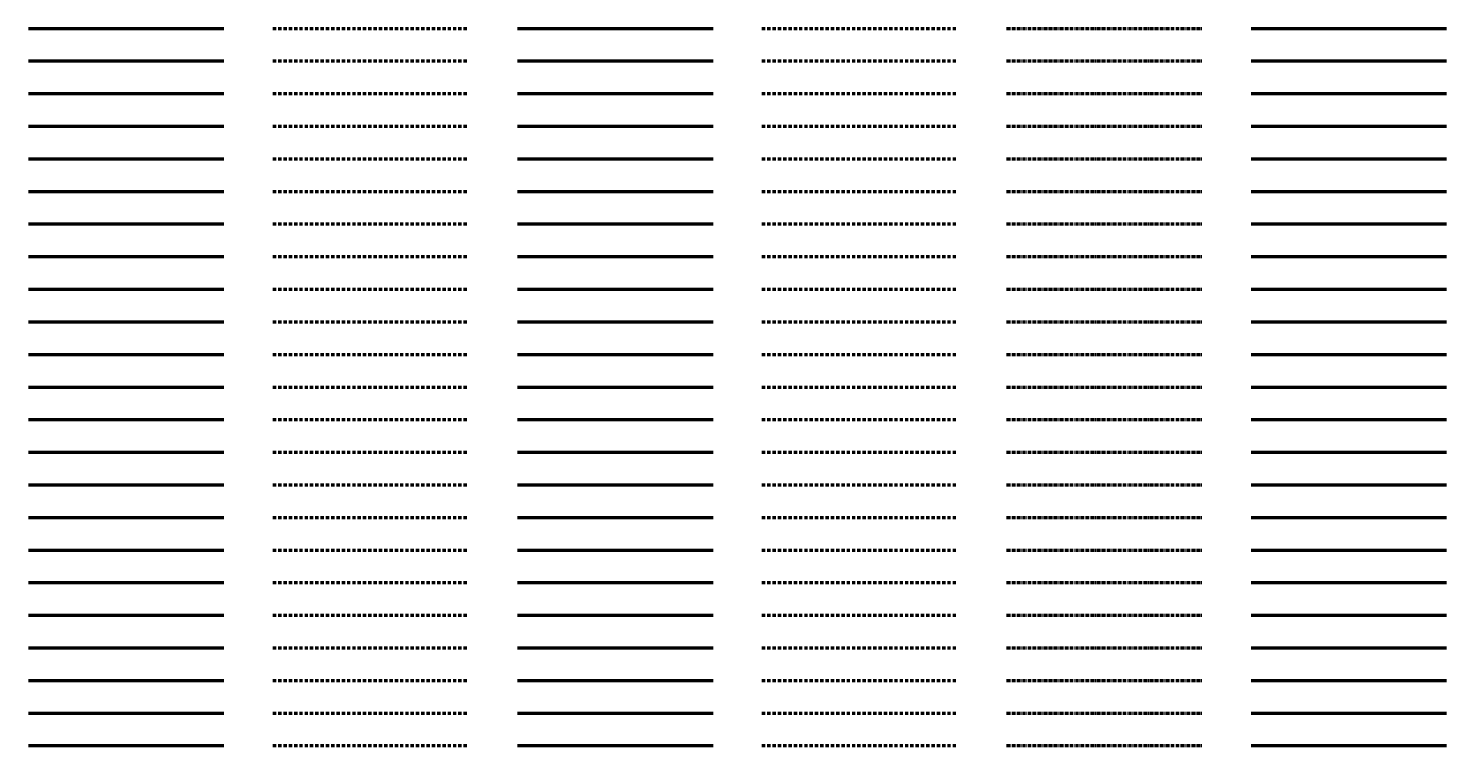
# Model space of a CAD drawing. Header units: metres. Extents: x -170 to 2070, y -13 to 14380.
# Drawn here: x 150 to 1020, y 10340 to 10780 of the extents above; entities that cross this region are included whole.
import ezdxf
from ezdxf.lldxf.tags import DXFTag

# ---------------------------------------------------------------- set-up
doc = ezdxf.new("R2010")
doc.units = ezdxf.units.M
doc.linetypes.add('KL-SO', pattern=[3.25, 2, -1.25])
doc.linetypes.add('KL-VERLATEN-SO', pattern=[3.25, 2, -0.5, 0.25, -0.5])
for name, color, linetype, lineweight in [('B-OI-KL-ET_MS_MANTELBUIS_PVC_125-G', 7, 'Continuous', 70), ('B-OI-KL-ET_MS_MANTELBUIS_PVC_125-RESERVE-G', 7, 'KL-RESERVE-SO', 70), ('B-OI-KL-ET_MS_MANTELBUIS_PVC_125-VERLATEN-G', 7, 'KL-VERLATEN-SO', 70), ('B-OI-KL-ET_MS_MANTELBUIS_PVC_150-G', 7, 'Continuous', 70), ('B-OI-KL-ET_MS_MANTELBUIS_PVC_150-RESERVE-G', 7, 'KL-RESERVE-SO', 70), ('B-OI-KL-ET_MS_MANTELBUIS_PVC_150-VERLATEN-G', 7, 'KL-VERLATEN-SO', 70), ('B-OI-KL-ET_MS_MANTELBUIS_PVC_160-G', 7, 'Continuous', 70), ('B-OI-KL-ET_MS_MANTELBUIS_PVC_160-RESERVE-G', 7, 'KL-RESERVE-SO', 70), ('B-OI-KL-ET_MS_MANTELBUIS_PVC_160-VERLATEN-G', 7, 'KL-VERLATEN-SO', 70), ('B-OI-KL-ET_MS_MANTELBUIS_PVC_180-G', 7, 'Continuous', 70), ('B-OI-KL-ET_MS_MANTELBUIS_PVC_180-RESERVE-G', 7, 'KL-RESERVE-SO', 70), ('B-OI-KL-ET_MS_MANTELBUIS_PVC_180-VERLATEN-G', 7, 'KL-VERLATEN-SO', 70), ('B-OI-KL-ET_MS_MANTELBUIS_PVC_200-G', 7, 'Continuous', 70), ('B-OI-KL-ET_MS_MANTELBUIS_PVC_200-RESERVE-G', 7, 'KL-RESERVE-SO', 70), ('B-OI-KL-ET_MS_MANTELBUIS_PVC_200-VERLATEN-G', 7, 'KL-VERLATEN-SO', 70), ('B-OI-KL-ET_MS_MANTELBUIS_PVC_225-G', 7, 'Continuous', 70), ('B-OI-KL-ET_MS_MANTELBUIS_PVC_225-RESERVE-G', 7, 'KL-RESERVE-SO', 70), ('B-OI-KL-ET_MS_MANTELBUIS_PVC_225-VERLATEN-G', 7, 'KL-VERLATEN-SO', 70), ('B-OI-KL-ET_MS_MANTELBUIS_PVC_250-G', 7, 'Continuous', 70), ('B-OI-KL-ET_MS_MANTELBUIS_PVC_250-RESERVE-G', 7, 'KL-RESERVE-SO', 70), ('B-OI-KL-ET_MS_MANTELBUIS_PVC_250-VERLATEN-G', 7, 'KL-VERLATEN-SO', 70), ('B-OI-KL-ET_MS_MANTELBUIS_PVC_280-G', 7, 'Continuous', 70), ('B-OI-KL-ET_MS_MANTELBUIS_PVC_280-RESERVE-G', 7, 'KL-RESERVE-SO', 70), ('B-OI-KL-ET_MS_MANTELBUIS_PVC_280-VERLATEN-G', 7, 'KL-VERLATEN-SO', 70), ('B-OI-KL-ET_MS_MANTELBUIS_PVC_300-G', 7, 'Continuous', 70), ('B-OI-KL-ET_MS_MANTELBUIS_PVC_300-RESERVE-G', 7, 'KL-RESERVE-SO', 70), ('B-OI-KL-ET_MS_MANTELBUIS_PVC_300-VERLATEN-G', 7, 'KL-VERLATEN-SO', 70), ('B-OI-KL-ET_MS_MANTELBUIS_PVC_315-G', 7, 'Continuous', 70), ('B-OI-KL-ET_MS_MANTELBUIS_PVC_315-RESERVE-G', 7, 'KL-RESERVE-SO', 70), ('B-OI-KL-ET_MS_MANTELBUIS_PVC_315-VERLATEN-G', 7, 'KL-VERLATEN-SO', 70), ('B-OI-KL-ET_MS_MANTELBUIS_PVC_400-G', 7, 'Continuous', 70), ('B-OI-KL-ET_MS_MANTELBUIS_PVC_400-RESERVE-G', 7, 'KL-RESERVE-SO', 70), ('B-OI-KL-ET_MS_MANTELBUIS_PVC_400-VERLATEN-G', 7, 'KL-VERLATEN-SO', 70), ('B-OI-KL-ET_MS_MANTELBUIS_PVC_50-G', 7, 'Continuous', 70), ('B-OI-KL-ET_MS_MANTELBUIS_PVC_50-RESERVE-G', 7, 'KL-RESERVE-SO', 70), ('B-OI-KL-ET_MS_MANTELBUIS_PVC_50-VERLATEN-G', 7, 'KL-VERLATEN-SO', 70), ('B-OI-KL-ET_MS_MANTELBUIS_PVC_500-G', 7, 'Continuous', 70), ('B-OI-KL-ET_MS_MANTELBUIS_PVC_500-RESERVE-G', 7, 'KL-RESERVE-SO', 70), ('B-OI-KL-ET_MS_MANTELBUIS_PVC_500-VERLATEN-G', 7, 'KL-VERLATEN-SO', 70), ('B-OI-KL-ET_MS_MANTELBUIS_PVC_63-G', 7, 'Continuous', 70), ('B-OI-KL-ET_MS_MANTELBUIS_PVC_63-RESERVE-G', 7, 'KL-RESERVE-SO', 70), ('B-OI-KL-ET_MS_MANTELBUIS_PVC_63-VERLATEN-G', 7, 'KL-VERLATEN-SO', 70), ('B-OI-KL-ET_MS_MANTELBUIS_PVC_75-G', 7, 'Continuous', 70), ('B-OI-KL-ET_MS_MANTELBUIS_PVC_75-RESERVE-G', 7, 'KL-RESERVE-SO', 70), ('B-OI-KL-ET_MS_MANTELBUIS_PVC_75-VERLATEN-G', 7, 'KL-VERLATEN-SO', 70), ('B-OI-KL-ET_MS_MANTELBUIS_PVC_80-G', 7, 'Continuous', 70), ('B-OI-KL-ET_MS_MANTELBUIS_PVC_80-RESERVE-G', 7, 'KL-RESERVE-SO', 70), ('B-OI-KL-ET_MS_MANTELBUIS_PVC_80-VERLATEN-G', 7, 'KL-VERLATEN-SO', 70), ('B-OI-KL-ET_MS_MANTELBUIS_PVC_90-G', 7, 'Continuous', 70), ('B-OI-KL-ET_MS_MANTELBUIS_PVC_90-RESERVE-G', 7, 'KL-RESERVE-SO', 70), ('B-OI-KL-ET_MS_MANTELBUIS_PVC_90-VERLATEN-G', 7, 'KL-VERLATEN-SO', 70), ('B-OI-KL-ET_MS_MANTELBUIS_ST-G', 7, 'Continuous', 70), ('B-OI-KL-ET_MS_MANTELBUIS_ST-RESERVE-G', 7, 'KL-RESERVE-SO', 70), ('B-OI-KL-ET_MS_MANTELBUIS_ST-VERLATEN-G', 7, 'KL-VERLATEN-SO', 70), ('B-OI-KL-ET_MS_MANTELBUIS_ST_100-G', 7, 'Continuous', 70), ('B-OI-KL-ET_MS_MANTELBUIS_ST_100-RESERVE-G', 7, 'KL-RESERVE-SO', 70), ('B-OI-KL-ET_MS_MANTELBUIS_ST_100-VERLATEN-G', 7, 'KL-VERLATEN-SO', 70), ('B-OI-KL-ET_MS_MANTELBUIS_ST_107-G', 7, 'Continuous', 70), ('B-OI-KL-ET_MS_MANTELBUIS_ST_107-RESERVE-G', 7, 'KL-RESERVE-SO', 70), ('B-OI-KL-ET_MS_MANTELBUIS_ST_107-VERLATEN-G', 7, 'KL-VERLATEN-SO', 70), ('B-OI-KL-ET_MS_MANTELBUIS_ST_108-G', 7, 'Continuous', 70), ('B-OI-KL-ET_MS_MANTELBUIS_ST_108-RESERVE-G', 7, 'KL-RESERVE-SO', 70), ('B-OI-KL-ET_MS_MANTELBUIS_ST_108-VERLATEN-G', 7, 'KL-VERLATEN-SO', 70), ('B-OI-KL-ET_MS_MANTELBUIS_ST_110-G', 7, 'Continuous', 70), ('B-OI-KL-ET_MS_MANTELBUIS_ST_110-RESERVE-G', 7, 'KL-RESERVE-SO', 70), ('B-OI-KL-ET_MS_MANTELBUIS_ST_110-VERLATEN-G', 7, 'KL-VERLATEN-SO', 70), ('B-OI-KL-ET_MS_MANTELBUIS_ST_114.3-G', 7, 'Continuous', 70), ('B-OI-KL-ET_MS_MANTELBUIS_ST_114.3-RESERVE-G', 7, 'KL-RESERVE-SO', 70), ('B-OI-KL-ET_MS_MANTELBUIS_ST_114.3-VERLATEN-G', 7, 'KL-VERLATEN-SO', 70), ('N-OI-KL-ET_MS_MANTELBUIS_PVC_125-G', 10, 'KL-SO', 70), ('N-OI-KL-ET_MS_MANTELBUIS_PVC_150-G', 10, 'KL-SO', 70), ('N-OI-KL-ET_MS_MANTELBUIS_PVC_160-G', 10, 'KL-SO', 70), ('N-OI-KL-ET_MS_MANTELBUIS_PVC_180-G', 10, 'KL-SO', 70), ('N-OI-KL-ET_MS_MANTELBUIS_PVC_200-G', 10, 'KL-SO', 70), ('N-OI-KL-ET_MS_MANTELBUIS_PVC_225-G', 10, 'KL-SO', 70), ('N-OI-KL-ET_MS_MANTELBUIS_PVC_250-G', 10, 'KL-SO', 70), ('N-OI-KL-ET_MS_MANTELBUIS_PVC_280-G', 10, 'KL-SO', 70), ('N-OI-KL-ET_MS_MANTELBUIS_PVC_300-G', 10, 'KL-SO', 70), ('N-OI-KL-ET_MS_MANTELBUIS_PVC_315-G', 10, 'KL-SO', 70), ('N-OI-KL-ET_MS_MANTELBUIS_PVC_400-G', 10, 'KL-SO', 70), ('N-OI-KL-ET_MS_MANTELBUIS_PVC_50-G', 10, 'KL-SO', 70), ('N-OI-KL-ET_MS_MANTELBUIS_PVC_500-G', 10, 'KL-SO', 70), ('N-OI-KL-ET_MS_MANTELBUIS_PVC_63-G', 10, 'KL-SO', 70), ('N-OI-KL-ET_MS_MANTELBUIS_PVC_75-G', 10, 'KL-SO', 70), ('N-OI-KL-ET_MS_MANTELBUIS_PVC_80-G', 10, 'KL-SO', 70), ('N-OI-KL-ET_MS_MANTELBUIS_PVC_90-G', 10, 'KL-SO', 70), ('N-OI-KL-ET_MS_MANTELBUIS_ST-G', 10, 'KL-SO', 70), ('N-OI-KL-ET_MS_MANTELBUIS_ST_100-G', 10, 'KL-SO', 70), ('N-OI-KL-ET_MS_MANTELBUIS_ST_107-G', 10, 'KL-SO', 70), ('N-OI-KL-ET_MS_MANTELBUIS_ST_108-G', 10, 'KL-SO', 70), ('N-OI-KL-ET_MS_MANTELBUIS_ST_110-G', 10, 'KL-SO', 70), ('N-OI-KL-ET_MS_MANTELBUIS_ST_114.3-G', 10, 'KL-SO', 70), ('R-OI-KL-ET_MS_MANTELBUIS_PVC_125-G', 10, 'KL-SO', 70), ('R-OI-KL-ET_MS_MANTELBUIS_PVC_150-G', 10, 'KL-SO', 70), ('R-OI-KL-ET_MS_MANTELBUIS_PVC_160-G', 10, 'KL-SO', 70), ('R-OI-KL-ET_MS_MANTELBUIS_PVC_180-G', 10, 'KL-SO', 70), ('R-OI-KL-ET_MS_MANTELBUIS_PVC_200-G', 10, 'KL-SO', 70), ('R-OI-KL-ET_MS_MANTELBUIS_PVC_225-G', 10, 'KL-SO', 70), ('R-OI-KL-ET_MS_MANTELBUIS_PVC_250-G', 10, 'KL-SO', 70), ('R-OI-KL-ET_MS_MANTELBUIS_PVC_280-G', 10, 'KL-SO', 70), ('R-OI-KL-ET_MS_MANTELBUIS_PVC_300-G', 10, 'KL-SO', 70), ('R-OI-KL-ET_MS_MANTELBUIS_PVC_315-G', 10, 'KL-SO', 70), ('R-OI-KL-ET_MS_MANTELBUIS_PVC_400-G', 10, 'KL-SO', 70), ('R-OI-KL-ET_MS_MANTELBUIS_PVC_50-G', 10, 'KL-SO', 70), ('R-OI-KL-ET_MS_MANTELBUIS_PVC_500-G', 10, 'KL-SO', 70), ('R-OI-KL-ET_MS_MANTELBUIS_PVC_63-G', 10, 'KL-SO', 70), ('R-OI-KL-ET_MS_MANTELBUIS_PVC_75-G', 10, 'KL-SO', 70), ('R-OI-KL-ET_MS_MANTELBUIS_PVC_80-G', 10, 'KL-SO', 70), ('R-OI-KL-ET_MS_MANTELBUIS_PVC_90-G', 10, 'KL-SO', 70), ('R-OI-KL-ET_MS_MANTELBUIS_ST-G', 10, 'KL-SO', 70), ('R-OI-KL-ET_MS_MANTELBUIS_ST_100-G', 10, 'KL-SO', 70), ('R-OI-KL-ET_MS_MANTELBUIS_ST_107-G', 10, 'KL-SO', 70), ('R-OI-KL-ET_MS_MANTELBUIS_ST_108-G', 10, 'KL-SO', 70), ('R-OI-KL-ET_MS_MANTELBUIS_ST_110-G', 10, 'KL-SO', 70), ('R-OI-KL-ET_MS_MANTELBUIS_ST_114.3-G', 10, 'KL-SO', 70), ('V-OI-KL-ET_MS_MANTELBUIS_PVC_125-G', 7, 'V-KL-SO', 70), ('V-OI-KL-ET_MS_MANTELBUIS_PVC_150-G', 7, 'V-KL-SO', 70), ('V-OI-KL-ET_MS_MANTELBUIS_PVC_160-G', 7, 'V-KL-SO', 70), ('V-OI-KL-ET_MS_MANTELBUIS_PVC_180-G', 7, 'V-KL-SO', 70), ('V-OI-KL-ET_MS_MANTELBUIS_PVC_200-G', 7, 'V-KL-SO', 70), ('V-OI-KL-ET_MS_MANTELBUIS_PVC_225-G', 7, 'V-KL-SO', 70), ('V-OI-KL-ET_MS_MANTELBUIS_PVC_250-G', 7, 'V-KL-SO', 70), ('V-OI-KL-ET_MS_MANTELBUIS_PVC_280-G', 7, 'V-KL-SO', 70), ('V-OI-KL-ET_MS_MANTELBUIS_PVC_300-G', 7, 'V-KL-SO', 70), ('V-OI-KL-ET_MS_MANTELBUIS_PVC_315-G', 7, 'V-KL-SO', 70), ('V-OI-KL-ET_MS_MANTELBUIS_PVC_400-G', 7, 'V-KL-SO', 70), ('V-OI-KL-ET_MS_MANTELBUIS_PVC_50-G', 7, 'V-KL-SO', 70), ('V-OI-KL-ET_MS_MANTELBUIS_PVC_500-G', 7, 'V-KL-SO', 70), ('V-OI-KL-ET_MS_MANTELBUIS_PVC_63-G', 7, 'V-KL-SO', 70), ('V-OI-KL-ET_MS_MANTELBUIS_PVC_75-G', 7, 'V-KL-SO', 70), ('V-OI-KL-ET_MS_MANTELBUIS_PVC_80-G', 7, 'V-KL-SO', 70), ('V-OI-KL-ET_MS_MANTELBUIS_PVC_90-G', 7, 'V-KL-SO', 70), ('V-OI-KL-ET_MS_MANTELBUIS_ST-G', 7, 'V-KL-SO', 70), ('V-OI-KL-ET_MS_MANTELBUIS_ST_100-G', 7, 'V-KL-SO', 70), ('V-OI-KL-ET_MS_MANTELBUIS_ST_107-G', 7, 'V-KL-SO', 70), ('V-OI-KL-ET_MS_MANTELBUIS_ST_108-G', 7, 'V-KL-SO', 70), ('V-OI-KL-ET_MS_MANTELBUIS_ST_110-G', 7, 'V-KL-SO', 70), ('V-OI-KL-ET_MS_MANTELBUIS_ST_114.3-G', 7, 'V-KL-SO', 70)]:
    doc.layers.add(name, color=color, linetype=linetype, lineweight=lineweight)
doc.styles.get("Standard").update_dxf_attribs({"font": 'NLCS-ISO.ttf'})
tags = doc.linetypes.add('KL-RESERVE-SO', pattern='A,7,-2,["RS",Standard,S=1,R=0,X=-1,Y=-0.5],-1.5', length=10.5).pattern_tags.tags
tags[6] = DXFTag(74, 10)
doc.linetypes.add('V-KL-SO', pattern='A,2,[24,nlcs.shx,S=0.75,R=0,X=0,Y=0],2', length=4)

msp = doc.modelspace()

# ---------------------------------------------------------------- linework, layer by layer
at = {"layer": 'B-OI-KL-ET_MS_MANTELBUIS_PVC_125-G'}
msp.add_line((150, 10340), (270, 10340), dxfattribs=at)
at = {"layer": 'B-OI-KL-ET_MS_MANTELBUIS_PVC_125-RESERVE-G'}
msp.add_line((900, 10340), (1020, 10340), dxfattribs=at)
at = {"layer": 'B-OI-KL-ET_MS_MANTELBUIS_PVC_125-VERLATEN-G'}
msp.add_line((750, 10340), (870, 10340), dxfattribs=at)
at = {"layer": 'B-OI-KL-ET_MS_MANTELBUIS_PVC_150-G'}
msp.add_line((150, 10360), (270, 10360), dxfattribs=at)
at = {"layer": 'B-OI-KL-ET_MS_MANTELBUIS_PVC_150-RESERVE-G'}
msp.add_line((900, 10360), (1020, 10360), dxfattribs=at)
at = {"layer": 'B-OI-KL-ET_MS_MANTELBUIS_PVC_150-VERLATEN-G'}
msp.add_line((750, 10360), (870, 10360), dxfattribs=at)
at = {"layer": 'B-OI-KL-ET_MS_MANTELBUIS_PVC_160-G'}
msp.add_line((150, 10380), (270, 10380), dxfattribs=at)
at = {"layer": 'B-OI-KL-ET_MS_MANTELBUIS_PVC_160-RESERVE-G'}
msp.add_line((900, 10380), (1020, 10380), dxfattribs=at)
at = {"layer": 'B-OI-KL-ET_MS_MANTELBUIS_PVC_160-VERLATEN-G'}
msp.add_line((750, 10380), (870, 10380), dxfattribs=at)
at = {"layer": 'B-OI-KL-ET_MS_MANTELBUIS_PVC_180-G'}
msp.add_line((150, 10400), (270, 10400), dxfattribs=at)
at = {"layer": 'B-OI-KL-ET_MS_MANTELBUIS_PVC_180-RESERVE-G'}
msp.add_line((900, 10400), (1020, 10400), dxfattribs=at)
at = {"layer": 'B-OI-KL-ET_MS_MANTELBUIS_PVC_180-VERLATEN-G'}
msp.add_line((750, 10400), (870, 10400), dxfattribs=at)
at = {"layer": 'B-OI-KL-ET_MS_MANTELBUIS_PVC_200-G'}
msp.add_line((150, 10420), (270, 10420), dxfattribs=at)
at = {"layer": 'B-OI-KL-ET_MS_MANTELBUIS_PVC_200-RESERVE-G'}
msp.add_line((900, 10420), (1020, 10420), dxfattribs=at)
at = {"layer": 'B-OI-KL-ET_MS_MANTELBUIS_PVC_200-VERLATEN-G'}
msp.add_line((750, 10420), (870, 10420), dxfattribs=at)
at = {"layer": 'B-OI-KL-ET_MS_MANTELBUIS_PVC_225-G'}
msp.add_line((150, 10440), (270, 10440), dxfattribs=at)
at = {"layer": 'B-OI-KL-ET_MS_MANTELBUIS_PVC_225-RESERVE-G'}
msp.add_line((900, 10440), (1020, 10440), dxfattribs=at)
at = {"layer": 'B-OI-KL-ET_MS_MANTELBUIS_PVC_225-VERLATEN-G'}
msp.add_line((750, 10440), (870, 10440), dxfattribs=at)
at = {"layer": 'B-OI-KL-ET_MS_MANTELBUIS_PVC_250-G'}
msp.add_line((150, 10460), (270, 10460), dxfattribs=at)
at = {"layer": 'B-OI-KL-ET_MS_MANTELBUIS_PVC_250-RESERVE-G'}
msp.add_line((900, 10460), (1020, 10460), dxfattribs=at)
at = {"layer": 'B-OI-KL-ET_MS_MANTELBUIS_PVC_250-VERLATEN-G'}
msp.add_line((750, 10460), (870, 10460), dxfattribs=at)
at = {"layer": 'B-OI-KL-ET_MS_MANTELBUIS_PVC_280-G'}
msp.add_line((150, 10480), (270, 10480), dxfattribs=at)
at = {"layer": 'B-OI-KL-ET_MS_MANTELBUIS_PVC_280-RESERVE-G'}
msp.add_line((900, 10480), (1020, 10480), dxfattribs=at)
at = {"layer": 'B-OI-KL-ET_MS_MANTELBUIS_PVC_280-VERLATEN-G'}
msp.add_line((750, 10480), (870, 10480), dxfattribs=at)
at = {"layer": 'B-OI-KL-ET_MS_MANTELBUIS_PVC_300-G'}
msp.add_line((150, 10500), (270, 10500), dxfattribs=at)
at = {"layer": 'B-OI-KL-ET_MS_MANTELBUIS_PVC_300-RESERVE-G'}
msp.add_line((900, 10500), (1020, 10500), dxfattribs=at)
at = {"layer": 'B-OI-KL-ET_MS_MANTELBUIS_PVC_300-VERLATEN-G'}
msp.add_line((750, 10500), (870, 10500), dxfattribs=at)
at = {"layer": 'B-OI-KL-ET_MS_MANTELBUIS_PVC_315-G'}
msp.add_line((150, 10520), (270, 10520), dxfattribs=at)
at = {"layer": 'B-OI-KL-ET_MS_MANTELBUIS_PVC_315-RESERVE-G'}
msp.add_line((900, 10520), (1020, 10520), dxfattribs=at)
at = {"layer": 'B-OI-KL-ET_MS_MANTELBUIS_PVC_315-VERLATEN-G'}
msp.add_line((750, 10520), (870, 10520), dxfattribs=at)
at = {"layer": 'B-OI-KL-ET_MS_MANTELBUIS_PVC_400-G'}
msp.add_line((150, 10540), (270, 10540), dxfattribs=at)
at = {"layer": 'B-OI-KL-ET_MS_MANTELBUIS_PVC_400-RESERVE-G'}
msp.add_line((900, 10540), (1020, 10540), dxfattribs=at)
at = {"layer": 'B-OI-KL-ET_MS_MANTELBUIS_PVC_400-VERLATEN-G'}
msp.add_line((750, 10540), (870, 10540), dxfattribs=at)
at = {"layer": 'B-OI-KL-ET_MS_MANTELBUIS_PVC_50-G'}
msp.add_line((150, 10560), (270, 10560), dxfattribs=at)
at = {"layer": 'B-OI-KL-ET_MS_MANTELBUIS_PVC_50-RESERVE-G'}
msp.add_line((900, 10560), (1020, 10560), dxfattribs=at)
at = {"layer": 'B-OI-KL-ET_MS_MANTELBUIS_PVC_50-VERLATEN-G'}
msp.add_line((750, 10560), (870, 10560), dxfattribs=at)
at = {"layer": 'B-OI-KL-ET_MS_MANTELBUIS_PVC_500-G'}
msp.add_line((150, 10580), (270, 10580), dxfattribs=at)
at = {"layer": 'B-OI-KL-ET_MS_MANTELBUIS_PVC_500-RESERVE-G'}
msp.add_line((900, 10580), (1020, 10580), dxfattribs=at)
at = {"layer": 'B-OI-KL-ET_MS_MANTELBUIS_PVC_500-VERLATEN-G'}
msp.add_line((750, 10580), (870, 10580), dxfattribs=at)
at = {"layer": 'B-OI-KL-ET_MS_MANTELBUIS_PVC_63-G'}
msp.add_line((150, 10600), (270, 10600), dxfattribs=at)
at = {"layer": 'B-OI-KL-ET_MS_MANTELBUIS_PVC_63-RESERVE-G'}
msp.add_line((900, 10600), (1020, 10600), dxfattribs=at)
at = {"layer": 'B-OI-KL-ET_MS_MANTELBUIS_PVC_63-VERLATEN-G'}
msp.add_line((750, 10600), (870, 10600), dxfattribs=at)
at = {"layer": 'B-OI-KL-ET_MS_MANTELBUIS_PVC_75-G'}
msp.add_line((150, 10620), (270, 10620), dxfattribs=at)
at = {"layer": 'B-OI-KL-ET_MS_MANTELBUIS_PVC_75-RESERVE-G'}
msp.add_line((900, 10620), (1020, 10620), dxfattribs=at)
at = {"layer": 'B-OI-KL-ET_MS_MANTELBUIS_PVC_75-VERLATEN-G'}
msp.add_line((750, 10620), (870, 10620), dxfattribs=at)
at = {"layer": 'B-OI-KL-ET_MS_MANTELBUIS_PVC_80-G'}
msp.add_line((150, 10640), (270, 10640), dxfattribs=at)
at = {"layer": 'B-OI-KL-ET_MS_MANTELBUIS_PVC_80-RESERVE-G'}
msp.add_line((900, 10640), (1020, 10640), dxfattribs=at)
at = {"layer": 'B-OI-KL-ET_MS_MANTELBUIS_PVC_80-VERLATEN-G'}
msp.add_line((750, 10640), (870, 10640), dxfattribs=at)
at = {"layer": 'B-OI-KL-ET_MS_MANTELBUIS_PVC_90-G'}
msp.add_line((150, 10660), (270, 10660), dxfattribs=at)
at = {"layer": 'B-OI-KL-ET_MS_MANTELBUIS_PVC_90-RESERVE-G'}
msp.add_line((900, 10660), (1020, 10660), dxfattribs=at)
at = {"layer": 'B-OI-KL-ET_MS_MANTELBUIS_PVC_90-VERLATEN-G'}
msp.add_line((750, 10660), (870, 10660), dxfattribs=at)
at = {"layer": 'B-OI-KL-ET_MS_MANTELBUIS_ST-G'}
msp.add_line((150, 10680), (270, 10680), dxfattribs=at)
at = {"layer": 'B-OI-KL-ET_MS_MANTELBUIS_ST-RESERVE-G'}
msp.add_line((900, 10680), (1020, 10680), dxfattribs=at)
at = {"layer": 'B-OI-KL-ET_MS_MANTELBUIS_ST-VERLATEN-G'}
msp.add_line((750, 10680), (870, 10680), dxfattribs=at)
at = {"layer": 'B-OI-KL-ET_MS_MANTELBUIS_ST_100-G'}
msp.add_line((150, 10700), (270, 10700), dxfattribs=at)
at = {"layer": 'B-OI-KL-ET_MS_MANTELBUIS_ST_100-RESERVE-G'}
msp.add_line((900, 10700), (1020, 10700), dxfattribs=at)
at = {"layer": 'B-OI-KL-ET_MS_MANTELBUIS_ST_100-VERLATEN-G'}
msp.add_line((750, 10700), (870, 10700), dxfattribs=at)
at = {"layer": 'B-OI-KL-ET_MS_MANTELBUIS_ST_107-G'}
msp.add_line((150, 10720), (270, 10720), dxfattribs=at)
at = {"layer": 'B-OI-KL-ET_MS_MANTELBUIS_ST_107-RESERVE-G'}
msp.add_line((900, 10720), (1020, 10720), dxfattribs=at)
at = {"layer": 'B-OI-KL-ET_MS_MANTELBUIS_ST_107-VERLATEN-G'}
msp.add_line((750, 10720), (870, 10720), dxfattribs=at)
at = {"layer": 'B-OI-KL-ET_MS_MANTELBUIS_ST_108-G'}
msp.add_line((150, 10740), (270, 10740), dxfattribs=at)
at = {"layer": 'B-OI-KL-ET_MS_MANTELBUIS_ST_108-RESERVE-G'}
msp.add_line((900, 10740), (1020, 10740), dxfattribs=at)
at = {"layer": 'B-OI-KL-ET_MS_MANTELBUIS_ST_108-VERLATEN-G'}
msp.add_line((750, 10740), (870, 10740), dxfattribs=at)
at = {"layer": 'B-OI-KL-ET_MS_MANTELBUIS_ST_110-G'}
msp.add_line((150, 10760), (270, 10760), dxfattribs=at)
at = {"layer": 'B-OI-KL-ET_MS_MANTELBUIS_ST_110-RESERVE-G'}
msp.add_line((900, 10760), (1020, 10760), dxfattribs=at)
at = {"layer": 'B-OI-KL-ET_MS_MANTELBUIS_ST_110-VERLATEN-G'}
msp.add_line((750, 10760), (870, 10760), dxfattribs=at)
at = {"layer": 'B-OI-KL-ET_MS_MANTELBUIS_ST_114.3-G'}
msp.add_line((150, 10780), (270, 10780), dxfattribs=at)
at = {"layer": 'B-OI-KL-ET_MS_MANTELBUIS_ST_114.3-RESERVE-G'}
msp.add_line((900, 10780), (1020, 10780), dxfattribs=at)
at = {"layer": 'B-OI-KL-ET_MS_MANTELBUIS_ST_114.3-VERLATEN-G'}
msp.add_line((750, 10780), (870, 10780), dxfattribs=at)
at = {"layer": 'N-OI-KL-ET_MS_MANTELBUIS_PVC_125-G'}
msp.add_line((300, 10340), (420, 10340), dxfattribs=at)
at = {"layer": 'N-OI-KL-ET_MS_MANTELBUIS_PVC_150-G'}
msp.add_line((300, 10360), (420, 10360), dxfattribs=at)
at = {"layer": 'N-OI-KL-ET_MS_MANTELBUIS_PVC_160-G'}
msp.add_line((300, 10380), (420, 10380), dxfattribs=at)
at = {"layer": 'N-OI-KL-ET_MS_MANTELBUIS_PVC_180-G'}
msp.add_line((300, 10400), (420, 10400), dxfattribs=at)
at = {"layer": 'N-OI-KL-ET_MS_MANTELBUIS_PVC_200-G'}
msp.add_line((300, 10420), (420, 10420), dxfattribs=at)
at = {"layer": 'N-OI-KL-ET_MS_MANTELBUIS_PVC_225-G'}
msp.add_line((300, 10440), (420, 10440), dxfattribs=at)
at = {"layer": 'N-OI-KL-ET_MS_MANTELBUIS_PVC_250-G'}
msp.add_line((300, 10460), (420, 10460), dxfattribs=at)
at = {"layer": 'N-OI-KL-ET_MS_MANTELBUIS_PVC_280-G'}
msp.add_line((300, 10480), (420, 10480), dxfattribs=at)
at = {"layer": 'N-OI-KL-ET_MS_MANTELBUIS_PVC_300-G'}
msp.add_line((300, 10500), (420, 10500), dxfattribs=at)
at = {"layer": 'N-OI-KL-ET_MS_MANTELBUIS_PVC_315-G'}
msp.add_line((300, 10520), (420, 10520), dxfattribs=at)
at = {"layer": 'N-OI-KL-ET_MS_MANTELBUIS_PVC_400-G'}
msp.add_line((300, 10540), (420, 10540), dxfattribs=at)
at = {"layer": 'N-OI-KL-ET_MS_MANTELBUIS_PVC_50-G'}
msp.add_line((300, 10560), (420, 10560), dxfattribs=at)
at = {"layer": 'N-OI-KL-ET_MS_MANTELBUIS_PVC_500-G'}
msp.add_line((300, 10580), (420, 10580), dxfattribs=at)
at = {"layer": 'N-OI-KL-ET_MS_MANTELBUIS_PVC_63-G'}
msp.add_line((300, 10600), (420, 10600), dxfattribs=at)
at = {"layer": 'N-OI-KL-ET_MS_MANTELBUIS_PVC_75-G'}
msp.add_line((300, 10620), (420, 10620), dxfattribs=at)
at = {"layer": 'N-OI-KL-ET_MS_MANTELBUIS_PVC_80-G'}
msp.add_line((300, 10640), (420, 10640), dxfattribs=at)
at = {"layer": 'N-OI-KL-ET_MS_MANTELBUIS_PVC_90-G'}
msp.add_line((300, 10660), (420, 10660), dxfattribs=at)
at = {"layer": 'N-OI-KL-ET_MS_MANTELBUIS_ST-G'}
msp.add_line((300, 10680), (420, 10680), dxfattribs=at)
at = {"layer": 'N-OI-KL-ET_MS_MANTELBUIS_ST_100-G'}
msp.add_line((300, 10700), (420, 10700), dxfattribs=at)
at = {"layer": 'N-OI-KL-ET_MS_MANTELBUIS_ST_107-G'}
msp.add_line((300, 10720), (420, 10720), dxfattribs=at)
at = {"layer": 'N-OI-KL-ET_MS_MANTELBUIS_ST_108-G'}
msp.add_line((300, 10740), (420, 10740), dxfattribs=at)
at = {"layer": 'N-OI-KL-ET_MS_MANTELBUIS_ST_110-G'}
msp.add_line((300, 10760), (420, 10760), dxfattribs=at)
at = {"layer": 'N-OI-KL-ET_MS_MANTELBUIS_ST_114.3-G'}
msp.add_line((300, 10780), (420, 10780), dxfattribs=at)
at = {"layer": 'R-OI-KL-ET_MS_MANTELBUIS_PVC_125-G'}
msp.add_line((600, 10340), (720, 10340), dxfattribs=at)
at = {"layer": 'R-OI-KL-ET_MS_MANTELBUIS_PVC_150-G'}
msp.add_line((600, 10360), (720, 10360), dxfattribs=at)
at = {"layer": 'R-OI-KL-ET_MS_MANTELBUIS_PVC_160-G'}
msp.add_line((600, 10380), (720, 10380), dxfattribs=at)
at = {"layer": 'R-OI-KL-ET_MS_MANTELBUIS_PVC_180-G'}
msp.add_line((600, 10400), (720, 10400), dxfattribs=at)
at = {"layer": 'R-OI-KL-ET_MS_MANTELBUIS_PVC_200-G'}
msp.add_line((600, 10420), (720, 10420), dxfattribs=at)
at = {"layer": 'R-OI-KL-ET_MS_MANTELBUIS_PVC_225-G'}
msp.add_line((600, 10440), (720, 10440), dxfattribs=at)
at = {"layer": 'R-OI-KL-ET_MS_MANTELBUIS_PVC_250-G'}
msp.add_line((600, 10460), (720, 10460), dxfattribs=at)
at = {"layer": 'R-OI-KL-ET_MS_MANTELBUIS_PVC_280-G'}
msp.add_line((600, 10480), (720, 10480), dxfattribs=at)
at = {"layer": 'R-OI-KL-ET_MS_MANTELBUIS_PVC_300-G'}
msp.add_line((600, 10500), (720, 10500), dxfattribs=at)
at = {"layer": 'R-OI-KL-ET_MS_MANTELBUIS_PVC_315-G'}
msp.add_line((600, 10520), (720, 10520), dxfattribs=at)
at = {"layer": 'R-OI-KL-ET_MS_MANTELBUIS_PVC_400-G'}
msp.add_line((600, 10540), (720, 10540), dxfattribs=at)
at = {"layer": 'R-OI-KL-ET_MS_MANTELBUIS_PVC_50-G'}
msp.add_line((600, 10560), (720, 10560), dxfattribs=at)
at = {"layer": 'R-OI-KL-ET_MS_MANTELBUIS_PVC_500-G'}
msp.add_line((600, 10580), (720, 10580), dxfattribs=at)
at = {"layer": 'R-OI-KL-ET_MS_MANTELBUIS_PVC_63-G'}
msp.add_line((600, 10600), (720, 10600), dxfattribs=at)
at = {"layer": 'R-OI-KL-ET_MS_MANTELBUIS_PVC_75-G'}
msp.add_line((600, 10620), (720, 10620), dxfattribs=at)
at = {"layer": 'R-OI-KL-ET_MS_MANTELBUIS_PVC_80-G'}
msp.add_line((600, 10640), (720, 10640), dxfattribs=at)
at = {"layer": 'R-OI-KL-ET_MS_MANTELBUIS_PVC_90-G'}
msp.add_line((600, 10660), (720, 10660), dxfattribs=at)
at = {"layer": 'R-OI-KL-ET_MS_MANTELBUIS_ST-G'}
msp.add_line((600, 10680), (720, 10680), dxfattribs=at)
at = {"layer": 'R-OI-KL-ET_MS_MANTELBUIS_ST_100-G'}
msp.add_line((600, 10700), (720, 10700), dxfattribs=at)
at = {"layer": 'R-OI-KL-ET_MS_MANTELBUIS_ST_107-G'}
msp.add_line((600, 10720), (720, 10720), dxfattribs=at)
at = {"layer": 'R-OI-KL-ET_MS_MANTELBUIS_ST_108-G'}
msp.add_line((600, 10740), (720, 10740), dxfattribs=at)
at = {"layer": 'R-OI-KL-ET_MS_MANTELBUIS_ST_110-G'}
msp.add_line((600, 10760), (720, 10760), dxfattribs=at)
at = {"layer": 'R-OI-KL-ET_MS_MANTELBUIS_ST_114.3-G'}
msp.add_line((600, 10780), (720, 10780), dxfattribs=at)
at = {"layer": 'V-OI-KL-ET_MS_MANTELBUIS_PVC_125-G'}
msp.add_line((450, 10340), (570, 10340), dxfattribs=at)
at = {"layer": 'V-OI-KL-ET_MS_MANTELBUIS_PVC_150-G'}
msp.add_line((450, 10360), (570, 10360), dxfattribs=at)
at = {"layer": 'V-OI-KL-ET_MS_MANTELBUIS_PVC_160-G'}
msp.add_line((450, 10380), (570, 10380), dxfattribs=at)
at = {"layer": 'V-OI-KL-ET_MS_MANTELBUIS_PVC_180-G'}
msp.add_line((450, 10400), (570, 10400), dxfattribs=at)
at = {"layer": 'V-OI-KL-ET_MS_MANTELBUIS_PVC_200-G'}
msp.add_line((450, 10420), (570, 10420), dxfattribs=at)
at = {"layer": 'V-OI-KL-ET_MS_MANTELBUIS_PVC_225-G'}
msp.add_line((450, 10440), (570, 10440), dxfattribs=at)
at = {"layer": 'V-OI-KL-ET_MS_MANTELBUIS_PVC_250-G'}
msp.add_line((450, 10460), (570, 10460), dxfattribs=at)
at = {"layer": 'V-OI-KL-ET_MS_MANTELBUIS_PVC_280-G'}
msp.add_line((450, 10480), (570, 10480), dxfattribs=at)
at = {"layer": 'V-OI-KL-ET_MS_MANTELBUIS_PVC_300-G'}
msp.add_line((450, 10500), (570, 10500), dxfattribs=at)
at = {"layer": 'V-OI-KL-ET_MS_MANTELBUIS_PVC_315-G'}
msp.add_line((450, 10520), (570, 10520), dxfattribs=at)
at = {"layer": 'V-OI-KL-ET_MS_MANTELBUIS_PVC_400-G'}
msp.add_line((450, 10540), (570, 10540), dxfattribs=at)
at = {"layer": 'V-OI-KL-ET_MS_MANTELBUIS_PVC_50-G'}
msp.add_line((450, 10560), (570, 10560), dxfattribs=at)
at = {"layer": 'V-OI-KL-ET_MS_MANTELBUIS_PVC_500-G'}
msp.add_line((450, 10580), (570, 10580), dxfattribs=at)
at = {"layer": 'V-OI-KL-ET_MS_MANTELBUIS_PVC_63-G'}
msp.add_line((450, 10600), (570, 10600), dxfattribs=at)
at = {"layer": 'V-OI-KL-ET_MS_MANTELBUIS_PVC_75-G'}
msp.add_line((450, 10620), (570, 10620), dxfattribs=at)
at = {"layer": 'V-OI-KL-ET_MS_MANTELBUIS_PVC_80-G'}
msp.add_line((450, 10640), (570, 10640), dxfattribs=at)
at = {"layer": 'V-OI-KL-ET_MS_MANTELBUIS_PVC_90-G'}
msp.add_line((450, 10660), (570, 10660), dxfattribs=at)
at = {"layer": 'V-OI-KL-ET_MS_MANTELBUIS_ST-G'}
msp.add_line((450, 10680), (570, 10680), dxfattribs=at)
at = {"layer": 'V-OI-KL-ET_MS_MANTELBUIS_ST_100-G'}
msp.add_line((450, 10700), (570, 10700), dxfattribs=at)
at = {"layer": 'V-OI-KL-ET_MS_MANTELBUIS_ST_107-G'}
msp.add_line((450, 10720), (570, 10720), dxfattribs=at)
at = {"layer": 'V-OI-KL-ET_MS_MANTELBUIS_ST_108-G'}
msp.add_line((450, 10740), (570, 10740), dxfattribs=at)
at = {"layer": 'V-OI-KL-ET_MS_MANTELBUIS_ST_110-G'}
msp.add_line((450, 10760), (570, 10760), dxfattribs=at)
at = {"layer": 'V-OI-KL-ET_MS_MANTELBUIS_ST_114.3-G'}
msp.add_line((450, 10780), (570, 10780), dxfattribs=at)

doc.saveas('drawing.dxf')
